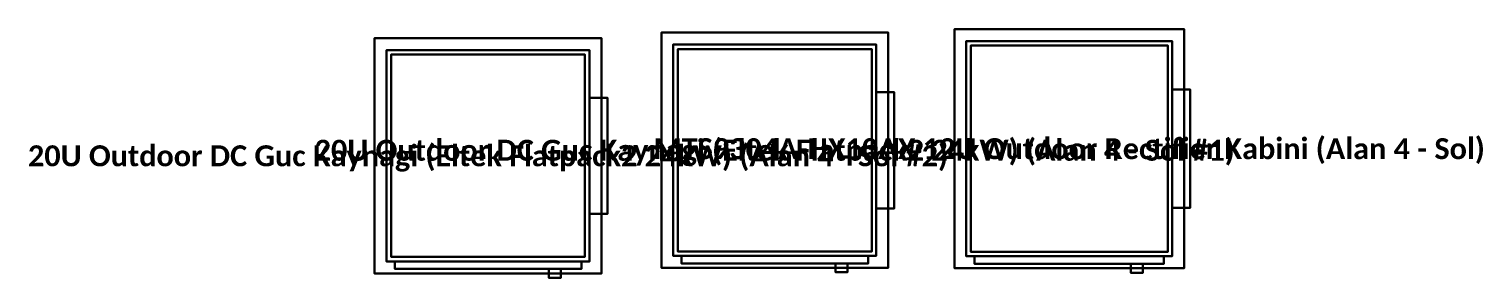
# Model space of a CAD drawing. Header units: millimetres. Extents: x -25000 to 25000, y -60388 to 35000.
# Drawn here: x -22391 to -17518, y -60341 to -59509 of the extents above; entities that cross this region are included whole.
import ezdxf
from ezdxf.enums import TextEntityAlignment as Align

# ---------------------------------------------------------------- set-up
doc = ezdxf.new("R2010")
doc.units = ezdxf.units.MM
doc.layers.add('EKP_RECTIFIER_ELTEK_20U', color=3, linetype='CONTINUOUS')
doc.layers.add('EKP_RECTIFIER_MTS9304A', color=94, linetype='CONTINUOUS')
doc.styles.get("Standard").update_dxf_attribs({"font": 'calibrib.ttf'})

msp = doc.modelspace()

# ---------------------------------------------------------------- linework, layer by layer
at = {"layer": 'EKP_RECTIFIER_ELTEK_20U'}
for p, q in [((-20472.5, -59539.2, 19361), (-21232.5, -59539.2, 19361)), ((-21232.5, -59539.2, 19361), (-21232.5, -60326.2, 19361)), ((-20472.5, -59539.2, 19441), (-21232.5, -59539.2, 19441)), ((-21232.5, -59539.2, 19441), (-21232.5, -60326.2, 19441)), ((-21232.5, -59539.2, 19361), (-21232.5, -59539.2, 19441)), ((-20472.5, -60326.2, 19361), (-20472.5, -59539.2, 19361)), ((-20472.5, -60326.2, 19441), (-20472.5, -59539.2, 19441)), ((-20472.5, -59539.2, 19361), (-20472.5, -59539.2, 19441)), ((-19511.5, -59520.6, 19361), (-20271.5, -59520.6, 19361)), ((-20271.5, -59520.6, 19361), (-20271.5, -60307.6, 19361)), ((-19511.5, -59520.6, 19441), (-20271.5, -59520.6, 19441)), ((-20271.5, -59520.6, 19441), (-20271.5, -60307.6, 19441)), ((-20271.5, -59520.6, 19361), (-20271.5, -59520.6, 19441)), ((-19511.5, -60307.6, 19361), (-19511.5, -59520.6, 19361)), ((-19511.5, -60307.6, 19441), (-19511.5, -59520.6, 19441)), ((-19511.5, -59520.6, 19361), (-19511.5, -59520.6, 19441)), ((-20512.5, -59579.2, 18221), (-21192.5, -59579.2, 18221)), ((-21192.5, -59579.2, 18221), (-21192.5, -60286.2, 18221)), ((-20512.5, -59579.2, 19361), (-21192.5, -59579.2, 19361)), ((-21192.5, -59579.2, 19361), (-21192.5, -60286.2, 19361)), ((-21192.5, -59579.2, 18221), (-21192.5, -59579.2, 19361)), ((-20527.5, -59594.2, 18121), (-21177.5, -59594.2, 18121)), ((-21177.5, -59594.2, 18121), (-21177.5, -60271.2, 18121)), ((-20527.5, -59594.2, 18221), (-21177.5, -59594.2, 18221)), ((-21177.5, -59594.2, 18221), (-21177.5, -60271.2, 18221)), ((-21177.5, -59594.2, 18121), (-21177.5, -59594.2, 18221)), ((-20527.5, -60271.2, 18121), (-20527.5, -59594.2, 18121)), ((-20527.5, -60271.2, 18221), (-20527.5, -59594.2, 18221)), ((-20527.5, -59594.2, 18121), (-20527.5, -59594.2, 18221)), ((-20512.5, -60286.2, 18221), (-20512.5, -59579.2, 18221)), ((-20512.5, -60286.2, 19361), (-20512.5, -59579.2, 19361)), ((-20512.5, -59579.2, 18221), (-20512.5, -59579.2, 19361)), ((-19551.5, -59560.6, 18221), (-20231.5, -59560.6, 18221)), ((-20231.5, -59560.6, 18221), (-20231.5, -60267.6, 18221)), ((-19551.5, -59560.6, 19361), (-20231.5, -59560.6, 19361)), ((-20231.5, -59560.6, 19361), (-20231.5, -60267.6, 19361)), ((-20231.5, -59560.6, 18221), (-20231.5, -59560.6, 19361)), ((-19566.5, -59575.6, 18121), (-20216.5, -59575.6, 18121)), ((-20216.5, -59575.6, 18121), (-20216.5, -60252.6, 18121)), ((-19566.5, -59575.6, 18221), (-20216.5, -59575.6, 18221)), ((-20216.5, -59575.6, 18221), (-20216.5, -60252.6, 18221)), ((-20216.5, -59575.6, 18121), (-20216.5, -59575.6, 18221)), ((-19566.5, -60252.6, 18121), (-19566.5, -59575.6, 18121)), ((-19566.5, -60252.6, 18221), (-19566.5, -59575.6, 18221)), ((-19566.5, -59575.6, 18121), (-19566.5, -59575.6, 18221)), ((-19551.5, -60267.6, 18221), (-19551.5, -59560.6, 18221)), ((-19551.5, -60267.6, 19361), (-19551.5, -59560.6, 19361)), ((-19551.5, -59560.6, 18221), (-19551.5, -59560.6, 19361)), ((-20452.5, -59738.2, 18420.5), (-20512.5, -59738.2, 18420.5)), ((-20512.5, -59738.2, 18420.5), (-20512.5, -60127.1, 18420.5)), ((-20452.5, -59738.2, 19161.5), (-20512.5, -59738.2, 19161.5)), ((-20512.5, -59738.2, 19161.5), (-20512.5, -60127.1, 19161.5)), ((-20512.5, -59738.2, 18420.5), (-20512.5, -59738.2, 19161.5)), ((-20452.5, -60127.1, 18420.5), (-20452.5, -59738.2, 18420.5)), ((-20452.5, -60127.1, 19161.5), (-20452.5, -59738.2, 19161.5)), ((-20452.5, -59738.2, 18420.5), (-20452.5, -59738.2, 19161.5)), ((-19491.5, -59719.7, 18420.5), (-19551.5, -59719.7, 18420.5)), ((-19551.5, -59719.7, 18420.5), (-19551.5, -60108.5, 18420.5)), ((-19491.5, -59719.7, 19161.5), (-19551.5, -59719.7, 19161.5)), ((-19551.5, -59719.7, 19161.5), (-19551.5, -60108.5, 19161.5)), ((-19551.5, -59719.7, 18420.5), (-19551.5, -59719.7, 19161.5)), ((-19491.5, -60108.5, 18420.5), (-19491.5, -59719.7, 18420.5)), ((-19491.5, -60108.5, 19161.5), (-19491.5, -59719.7, 19161.5)), ((-19491.5, -59719.7, 18420.5), (-19491.5, -59719.7, 19161.5)), ((-20512.5, -60127.1, 18420.5), (-20452.5, -60127.1, 18420.5)), ((-20512.5, -60127.1, 19161.5), (-20452.5, -60127.1, 19161.5)), ((-20512.5, -60127.1, 18420.5), (-20512.5, -60127.1, 19161.5)), ((-20452.5, -60127.1, 18420.5), (-20452.5, -60127.1, 19161.5)), ((-19551.5, -60108.5, 18420.5), (-19491.5, -60108.5, 18420.5)), ((-19551.5, -60108.5, 19161.5), (-19491.5, -60108.5, 19161.5)), ((-19551.5, -60108.5, 18420.5), (-19551.5, -60108.5, 19161.5)), ((-19491.5, -60108.5, 18420.5), (-19491.5, -60108.5, 19161.5)), ((-21177.5, -60271.2, 18121), (-20527.5, -60271.2, 18121)), ((-21177.5, -60271.2, 18221), (-20527.5, -60271.2, 18221)), ((-21177.5, -60271.2, 18121), (-21177.5, -60271.2, 18221)), ((-20527.5, -60271.2, 18121), (-20527.5, -60271.2, 18221)), ((-20231.5, -60267.6, 18221), (-19551.5, -60267.6, 18221)), ((-20231.5, -60267.6, 19361), (-19551.5, -60267.6, 19361)), ((-20231.5, -60267.6, 18221), (-20231.5, -60267.6, 19361)), ((-20216.5, -60252.6, 18121), (-19566.5, -60252.6, 18121)), ((-20216.5, -60252.6, 18221), (-19566.5, -60252.6, 18221)), ((-20216.5, -60252.6, 18121), (-20216.5, -60252.6, 18221)), ((-19578.7, -60267.6, 18251), (-20204.3, -60267.6, 18251)), ((-20204.3, -60267.6, 18251), (-20204.3, -60292.6, 18251)), ((-19578.7, -60267.6, 19337), (-20204.3, -60267.6, 19337)), ((-20204.3, -60267.6, 19337), (-20204.3, -60292.6, 19337)), ((-20204.3, -60267.6, 18251), (-20204.3, -60267.6, 19337)), ((-19578.7, -60292.6, 18251), (-19578.7, -60267.6, 18251)), ((-19578.7, -60292.6, 19337), (-19578.7, -60267.6, 19337)), ((-19578.7, -60267.6, 18251), (-19578.7, -60267.6, 19337)), ((-19566.5, -60252.6, 18121), (-19566.5, -60252.6, 18221)), ((-19551.5, -60267.6, 18221), (-19551.5, -60267.6, 19361)), ((-21232.5, -60326.2, 19361), (-20472.5, -60326.2, 19361)), ((-21232.5, -60326.2, 19441), (-20472.5, -60326.2, 19441)), ((-21232.5, -60326.2, 19361), (-21232.5, -60326.2, 19441)), ((-21192.5, -60286.2, 18221), (-20512.5, -60286.2, 18221)), ((-21192.5, -60286.2, 19361), (-20512.5, -60286.2, 19361)), ((-21192.5, -60286.2, 18221), (-21192.5, -60286.2, 19361)), ((-20539.7, -60286.2, 18251), (-21165.3, -60286.2, 18251)), ((-21165.3, -60286.2, 18251), (-21165.3, -60311.2, 18251)), ((-20539.7, -60286.2, 19337), (-21165.3, -60286.2, 19337)), ((-21165.3, -60286.2, 19337), (-21165.3, -60311.2, 19337)), ((-21165.3, -60286.2, 18251), (-21165.3, -60286.2, 19337)), ((-21165.3, -60311.2, 18251), (-20539.7, -60311.2, 18251)), ((-21165.3, -60311.2, 19337), (-20539.7, -60311.2, 19337)), ((-21165.3, -60311.2, 18251), (-21165.3, -60311.2, 19337)), ((-20608.5, -60311.2, 18701), (-20648.5, -60311.2, 18701)), ((-20648.5, -60311.2, 18701), (-20648.5, -60341.2, 18701)), ((-20608.5, -60311.2, 18881), (-20648.5, -60311.2, 18881)), ((-20648.5, -60311.2, 18881), (-20648.5, -60341.2, 18881)), ((-20648.5, -60311.2, 18701), (-20648.5, -60311.2, 18881)), ((-20608.5, -60341.2, 18701), (-20608.5, -60311.2, 18701)), ((-20608.5, -60341.2, 18881), (-20608.5, -60311.2, 18881)), ((-20608.5, -60311.2, 18701), (-20608.5, -60311.2, 18881)), ((-20539.7, -60311.2, 18251), (-20539.7, -60286.2, 18251)), ((-20539.7, -60311.2, 19337), (-20539.7, -60286.2, 19337)), ((-20539.7, -60286.2, 18251), (-20539.7, -60286.2, 19337)), ((-20539.7, -60311.2, 18251), (-20539.7, -60311.2, 19337)), ((-20512.5, -60286.2, 18221), (-20512.5, -60286.2, 19361)), ((-20472.5, -60326.2, 19361), (-20472.5, -60326.2, 19441)), ((-20271.5, -60307.6, 19361), (-19511.5, -60307.6, 19361)), ((-20271.5, -60307.6, 19441), (-19511.5, -60307.6, 19441)), ((-20271.5, -60307.6, 19361), (-20271.5, -60307.6, 19441)), ((-20204.3, -60292.6, 18251), (-19578.7, -60292.6, 18251)), ((-20204.3, -60292.6, 19337), (-19578.7, -60292.6, 19337)), ((-20204.3, -60292.6, 18251), (-20204.3, -60292.6, 19337)), ((-19647.5, -60292.6, 18701), (-19687.5, -60292.6, 18701)), ((-19687.5, -60292.6, 18701), (-19687.5, -60322.6, 18701)), ((-19647.5, -60292.6, 18881), (-19687.5, -60292.6, 18881)), ((-19687.5, -60292.6, 18881), (-19687.5, -60322.6, 18881)), ((-19687.5, -60292.6, 18701), (-19687.5, -60292.6, 18881)), ((-19687.5, -60322.6, 18701), (-19647.5, -60322.6, 18701)), ((-19687.5, -60322.6, 18881), (-19647.5, -60322.6, 18881)), ((-19687.5, -60322.6, 18701), (-19687.5, -60322.6, 18881)), ((-19647.5, -60322.6, 18701), (-19647.5, -60292.6, 18701)), ((-19647.5, -60322.6, 18881), (-19647.5, -60292.6, 18881)), ((-19647.5, -60292.6, 18701), (-19647.5, -60292.6, 18881)), ((-19647.5, -60322.6, 18701), (-19647.5, -60322.6, 18881)), ((-19578.7, -60292.6, 18251), (-19578.7, -60292.6, 19337)), ((-19511.5, -60307.6, 19361), (-19511.5, -60307.6, 19441)), ((-20648.5, -60341.2, 18701), (-20608.5, -60341.2, 18701)), ((-20648.5, -60341.2, 18881), (-20608.5, -60341.2, 18881)), ((-20648.5, -60341.2, 18701), (-20648.5, -60341.2, 18881)), ((-20608.5, -60341.2, 18701), (-20608.5, -60341.2, 18881))]:
    msp.add_line(p, q, dxfattribs=at)
for points in [[(-21232.5, -60326.2, 19361), (-20472.5, -60326.2, 19361), (-20472.5, -59539.2, 19361), (-21232.5, -59539.2, 19361)], [(-21232.5, -60326.2, 19441), (-20472.5, -60326.2, 19441), (-20472.5, -59539.2, 19441), (-21232.5, -59539.2, 19441)], [(-21232.5, -59539.2, 19361), (-20472.5, -59539.2, 19361), (-20472.5, -59539.2, 19441), (-21232.5, -59539.2, 19441)], [(-21232.5, -60326.2, 19361), (-21232.5, -59539.2, 19361), (-21232.5, -59539.2, 19441), (-21232.5, -60326.2, 19441)], [(-20472.5, -60326.2, 19361), (-20472.5, -59539.2, 19361), (-20472.5, -59539.2, 19441), (-20472.5, -60326.2, 19441)], [(-20271.5, -60307.6, 19361), (-19511.5, -60307.6, 19361), (-19511.5, -59520.6, 19361), (-20271.5, -59520.6, 19361)], [(-20271.5, -60307.6, 19441), (-19511.5, -60307.6, 19441), (-19511.5, -59520.6, 19441), (-20271.5, -59520.6, 19441)], [(-20271.5, -59520.6, 19361), (-19511.5, -59520.6, 19361), (-19511.5, -59520.6, 19441), (-20271.5, -59520.6, 19441)], [(-20271.5, -60307.6, 19361), (-20271.5, -59520.6, 19361), (-20271.5, -59520.6, 19441), (-20271.5, -60307.6, 19441)], [(-19511.5, -60307.6, 19361), (-19511.5, -59520.6, 19361), (-19511.5, -59520.6, 19441), (-19511.5, -60307.6, 19441)], [(-21192.5, -60286.2, 18221), (-20512.5, -60286.2, 18221), (-20512.5, -59579.2, 18221), (-21192.5, -59579.2, 18221)], [(-21192.5, -60286.2, 19361), (-20512.5, -60286.2, 19361), (-20512.5, -59579.2, 19361), (-21192.5, -59579.2, 19361)], [(-21192.5, -59579.2, 18221), (-20512.5, -59579.2, 18221), (-20512.5, -59579.2, 19361), (-21192.5, -59579.2, 19361)], [(-21192.5, -60286.2, 18221), (-21192.5, -59579.2, 18221), (-21192.5, -59579.2, 19361), (-21192.5, -60286.2, 19361)], [(-21177.5, -60271.2, 18121), (-20527.5, -60271.2, 18121), (-20527.5, -59594.2, 18121), (-21177.5, -59594.2, 18121)], [(-21177.5, -60271.2, 18221), (-20527.5, -60271.2, 18221), (-20527.5, -59594.2, 18221), (-21177.5, -59594.2, 18221)], [(-21177.5, -59594.2, 18121), (-20527.5, -59594.2, 18121), (-20527.5, -59594.2, 18221), (-21177.5, -59594.2, 18221)], [(-21177.5, -60271.2, 18121), (-21177.5, -59594.2, 18121), (-21177.5, -59594.2, 18221), (-21177.5, -60271.2, 18221)], [(-20527.5, -60271.2, 18121), (-20527.5, -59594.2, 18121), (-20527.5, -59594.2, 18221), (-20527.5, -60271.2, 18221)], [(-20512.5, -60286.2, 18221), (-20512.5, -59579.2, 18221), (-20512.5, -59579.2, 19361), (-20512.5, -60286.2, 19361)], [(-20231.5, -60267.6, 18221), (-19551.5, -60267.6, 18221), (-19551.5, -59560.6, 18221), (-20231.5, -59560.6, 18221)], [(-20231.5, -60267.6, 19361), (-19551.5, -60267.6, 19361), (-19551.5, -59560.6, 19361), (-20231.5, -59560.6, 19361)], [(-20231.5, -59560.6, 18221), (-19551.5, -59560.6, 18221), (-19551.5, -59560.6, 19361), (-20231.5, -59560.6, 19361)], [(-20231.5, -60267.6, 18221), (-20231.5, -59560.6, 18221), (-20231.5, -59560.6, 19361), (-20231.5, -60267.6, 19361)], [(-20216.5, -60252.6, 18121), (-19566.5, -60252.6, 18121), (-19566.5, -59575.6, 18121), (-20216.5, -59575.6, 18121)], [(-20216.5, -60252.6, 18221), (-19566.5, -60252.6, 18221), (-19566.5, -59575.6, 18221), (-20216.5, -59575.6, 18221)], [(-20216.5, -59575.6, 18121), (-19566.5, -59575.6, 18121), (-19566.5, -59575.6, 18221), (-20216.5, -59575.6, 18221)], [(-20216.5, -60252.6, 18121), (-20216.5, -59575.6, 18121), (-20216.5, -59575.6, 18221), (-20216.5, -60252.6, 18221)], [(-19566.5, -60252.6, 18121), (-19566.5, -59575.6, 18121), (-19566.5, -59575.6, 18221), (-19566.5, -60252.6, 18221)], [(-19551.5, -60267.6, 18221), (-19551.5, -59560.6, 18221), (-19551.5, -59560.6, 19361), (-19551.5, -60267.6, 19361)], [(-20512.5, -60127.1, 18420.5), (-20452.5, -60127.1, 18420.5), (-20452.5, -59738.2, 18420.5), (-20512.5, -59738.2, 18420.5)], [(-20512.5, -60127.1, 19161.5), (-20452.5, -60127.1, 19161.5), (-20452.5, -59738.2, 19161.5), (-20512.5, -59738.2, 19161.5)], [(-20512.5, -59738.2, 18420.5), (-20452.5, -59738.2, 18420.5), (-20452.5, -59738.2, 19161.5), (-20512.5, -59738.2, 19161.5)], [(-20512.5, -60127.1, 18420.5), (-20512.5, -59738.2, 18420.5), (-20512.5, -59738.2, 19161.5), (-20512.5, -60127.1, 19161.5)], [(-20452.5, -60127.1, 18420.5), (-20452.5, -59738.2, 18420.5), (-20452.5, -59738.2, 19161.5), (-20452.5, -60127.1, 19161.5)], [(-19551.5, -60108.5, 18420.5), (-19491.5, -60108.5, 18420.5), (-19491.5, -59719.7, 18420.5), (-19551.5, -59719.7, 18420.5)], [(-19551.5, -60108.5, 19161.5), (-19491.5, -60108.5, 19161.5), (-19491.5, -59719.7, 19161.5), (-19551.5, -59719.7, 19161.5)], [(-19551.5, -59719.7, 18420.5), (-19491.5, -59719.7, 18420.5), (-19491.5, -59719.7, 19161.5), (-19551.5, -59719.7, 19161.5)], [(-19551.5, -60108.5, 18420.5), (-19551.5, -59719.7, 18420.5), (-19551.5, -59719.7, 19161.5), (-19551.5, -60108.5, 19161.5)], [(-19491.5, -60108.5, 18420.5), (-19491.5, -59719.7, 18420.5), (-19491.5, -59719.7, 19161.5), (-19491.5, -60108.5, 19161.5)], [(-20512.5, -60127.1, 18420.5), (-20452.5, -60127.1, 18420.5), (-20452.5, -60127.1, 19161.5), (-20512.5, -60127.1, 19161.5)], [(-19551.5, -60108.5, 18420.5), (-19491.5, -60108.5, 18420.5), (-19491.5, -60108.5, 19161.5), (-19551.5, -60108.5, 19161.5)], [(-21177.5, -60271.2, 18121), (-20527.5, -60271.2, 18121), (-20527.5, -60271.2, 18221), (-21177.5, -60271.2, 18221)], [(-20231.5, -60267.6, 18221), (-19551.5, -60267.6, 18221), (-19551.5, -60267.6, 19361), (-20231.5, -60267.6, 19361)], [(-20216.5, -60252.6, 18121), (-19566.5, -60252.6, 18121), (-19566.5, -60252.6, 18221), (-20216.5, -60252.6, 18221)], [(-20204.3, -60292.6, 18251), (-19578.7, -60292.6, 18251), (-19578.7, -60267.6, 18251), (-20204.3, -60267.6, 18251)], [(-20204.3, -60292.6, 19337), (-19578.7, -60292.6, 19337), (-19578.7, -60267.6, 19337), (-20204.3, -60267.6, 19337)], [(-20204.3, -60267.6, 18251), (-19578.7, -60267.6, 18251), (-19578.7, -60267.6, 19337), (-20204.3, -60267.6, 19337)], [(-20204.3, -60292.6, 18251), (-20204.3, -60267.6, 18251), (-20204.3, -60267.6, 19337), (-20204.3, -60292.6, 19337)], [(-19578.7, -60292.6, 18251), (-19578.7, -60267.6, 18251), (-19578.7, -60267.6, 19337), (-19578.7, -60292.6, 19337)], [(-21232.5, -60326.2, 19361), (-20472.5, -60326.2, 19361), (-20472.5, -60326.2, 19441), (-21232.5, -60326.2, 19441)], [(-21192.5, -60286.2, 18221), (-20512.5, -60286.2, 18221), (-20512.5, -60286.2, 19361), (-21192.5, -60286.2, 19361)], [(-21165.3, -60311.2, 18251), (-20539.7, -60311.2, 18251), (-20539.7, -60286.2, 18251), (-21165.3, -60286.2, 18251)], [(-21165.3, -60311.2, 19337), (-20539.7, -60311.2, 19337), (-20539.7, -60286.2, 19337), (-21165.3, -60286.2, 19337)], [(-21165.3, -60286.2, 18251), (-20539.7, -60286.2, 18251), (-20539.7, -60286.2, 19337), (-21165.3, -60286.2, 19337)], [(-21165.3, -60311.2, 18251), (-21165.3, -60286.2, 18251), (-21165.3, -60286.2, 19337), (-21165.3, -60311.2, 19337)], [(-21165.3, -60311.2, 18251), (-20539.7, -60311.2, 18251), (-20539.7, -60311.2, 19337), (-21165.3, -60311.2, 19337)], [(-20648.5, -60341.2, 18701), (-20608.5, -60341.2, 18701), (-20608.5, -60311.2, 18701), (-20648.5, -60311.2, 18701)], [(-20648.5, -60341.2, 18881), (-20608.5, -60341.2, 18881), (-20608.5, -60311.2, 18881), (-20648.5, -60311.2, 18881)], [(-20648.5, -60311.2, 18701), (-20608.5, -60311.2, 18701), (-20608.5, -60311.2, 18881), (-20648.5, -60311.2, 18881)], [(-20648.5, -60341.2, 18701), (-20648.5, -60311.2, 18701), (-20648.5, -60311.2, 18881), (-20648.5, -60341.2, 18881)], [(-20608.5, -60341.2, 18701), (-20608.5, -60311.2, 18701), (-20608.5, -60311.2, 18881), (-20608.5, -60341.2, 18881)], [(-20539.7, -60311.2, 18251), (-20539.7, -60286.2, 18251), (-20539.7, -60286.2, 19337), (-20539.7, -60311.2, 19337)], [(-20271.5, -60307.6, 19361), (-19511.5, -60307.6, 19361), (-19511.5, -60307.6, 19441), (-20271.5, -60307.6, 19441)], [(-20204.3, -60292.6, 18251), (-19578.7, -60292.6, 18251), (-19578.7, -60292.6, 19337), (-20204.3, -60292.6, 19337)], [(-19687.5, -60322.6, 18701), (-19647.5, -60322.6, 18701), (-19647.5, -60292.6, 18701), (-19687.5, -60292.6, 18701)], [(-19687.5, -60322.6, 18881), (-19647.5, -60322.6, 18881), (-19647.5, -60292.6, 18881), (-19687.5, -60292.6, 18881)], [(-19687.5, -60292.6, 18701), (-19647.5, -60292.6, 18701), (-19647.5, -60292.6, 18881), (-19687.5, -60292.6, 18881)], [(-19687.5, -60322.6, 18701), (-19687.5, -60292.6, 18701), (-19687.5, -60292.6, 18881), (-19687.5, -60322.6, 18881)], [(-19687.5, -60322.6, 18701), (-19647.5, -60322.6, 18701), (-19647.5, -60322.6, 18881), (-19687.5, -60322.6, 18881)], [(-19647.5, -60322.6, 18701), (-19647.5, -60292.6, 18701), (-19647.5, -60292.6, 18881), (-19647.5, -60322.6, 18881)], [(-20648.5, -60341.2, 18701), (-20608.5, -60341.2, 18701), (-20608.5, -60341.2, 18881), (-20648.5, -60341.2, 18881)]]:
    msp.add_3dface(points, dxfattribs=at)
at = {"layer": 'EKP_RECTIFIER_MTS9304A'}
for p, q in [((-18519.4, -59508.8, 19291), (-19289.4, -59508.8, 19291)), ((-19289.4, -59508.8, 19291), (-19289.4, -60308.8, 19291)), ((-18519.4, -59508.8, 19371), (-19289.4, -59508.8, 19371)), ((-19289.4, -59508.8, 19371), (-19289.4, -60308.8, 19371)), ((-19289.4, -59508.8, 19291), (-19289.4, -59508.8, 19371)), ((-18559.4, -59548.8, 18221), (-19249.4, -59548.8, 18221)), ((-19249.4, -59548.8, 18221), (-19249.4, -60268.8, 18221)), ((-18559.4, -59548.8, 19291), (-19249.4, -59548.8, 19291)), ((-19249.4, -59548.8, 19291), (-19249.4, -60268.8, 19291)), ((-19249.4, -59548.8, 18221), (-19249.4, -59548.8, 19291)), ((-18559.4, -60268.8, 18221), (-18559.4, -59548.8, 18221)), ((-18559.4, -60268.8, 19291), (-18559.4, -59548.8, 19291)), ((-18559.4, -59548.8, 18221), (-18559.4, -59548.8, 19291)), ((-18519.4, -60308.8, 19291), (-18519.4, -59508.8, 19291)), ((-18519.4, -60308.8, 19371), (-18519.4, -59508.8, 19371)), ((-18519.4, -59508.8, 19291), (-18519.4, -59508.8, 19371)), ((-18574.4, -59563.8, 18121), (-19234.4, -59563.8, 18121)), ((-19234.4, -59563.8, 18121), (-19234.4, -60253.8, 18121)), ((-18574.4, -59563.8, 18221), (-19234.4, -59563.8, 18221)), ((-19234.4, -59563.8, 18221), (-19234.4, -60253.8, 18221)), ((-19234.4, -59563.8, 18121), (-19234.4, -59563.8, 18221)), ((-18574.4, -60253.8, 18121), (-18574.4, -59563.8, 18121)), ((-18574.4, -60253.8, 18221), (-18574.4, -59563.8, 18221)), ((-18574.4, -59563.8, 18121), (-18574.4, -59563.8, 18221)), ((-18499.4, -59710.8, 18408.2), (-18559.4, -59710.8, 18408.2)), ((-18559.4, -59710.8, 18408.2), (-18559.4, -60106.8, 18408.2)), ((-18499.4, -59710.8, 19103.7), (-18559.4, -59710.8, 19103.7)), ((-18559.4, -59710.8, 19103.7), (-18559.4, -60106.8, 19103.7)), ((-18559.4, -59710.8, 18408.2), (-18559.4, -59710.8, 19103.7)), ((-18499.4, -60106.8, 18408.2), (-18499.4, -59710.8, 18408.2)), ((-18499.4, -60106.8, 19103.7), (-18499.4, -59710.8, 19103.7)), ((-18499.4, -59710.8, 18408.2), (-18499.4, -59710.8, 19103.7)), ((-18559.4, -60106.8, 18408.2), (-18499.4, -60106.8, 18408.2)), ((-18559.4, -60106.8, 19103.7), (-18499.4, -60106.8, 19103.7)), ((-18559.4, -60106.8, 18408.2), (-18559.4, -60106.8, 19103.7)), ((-18499.4, -60106.8, 18408.2), (-18499.4, -60106.8, 19103.7)), ((-19249.4, -60268.8, 18221), (-18559.4, -60268.8, 18221)), ((-19249.4, -60268.8, 19291), (-18559.4, -60268.8, 19291)), ((-19249.4, -60268.8, 18221), (-19249.4, -60268.8, 19291)), ((-19234.4, -60253.8, 18121), (-18574.4, -60253.8, 18121)), ((-19234.4, -60253.8, 18221), (-18574.4, -60253.8, 18221)), ((-19234.4, -60253.8, 18121), (-19234.4, -60253.8, 18221)), ((-18587, -60268.8, 18251), (-19221.8, -60268.8, 18251)), ((-19221.8, -60268.8, 18251), (-19221.8, -60293.8, 18251)), ((-18587, -60268.8, 19267), (-19221.8, -60268.8, 19267)), ((-19221.8, -60268.8, 19267), (-19221.8, -60293.8, 19267)), ((-19221.8, -60268.8, 18251), (-19221.8, -60268.8, 19267)), ((-18587, -60293.8, 18251), (-18587, -60268.8, 18251)), ((-18587, -60293.8, 19267), (-18587, -60268.8, 19267)), ((-18587, -60268.8, 18251), (-18587, -60268.8, 19267)), ((-18574.4, -60253.8, 18121), (-18574.4, -60253.8, 18221)), ((-18559.4, -60268.8, 18221), (-18559.4, -60268.8, 19291)), ((-19289.4, -60308.8, 19291), (-18519.4, -60308.8, 19291)), ((-19289.4, -60308.8, 19371), (-18519.4, -60308.8, 19371)), ((-19289.4, -60308.8, 19291), (-19289.4, -60308.8, 19371)), ((-19221.8, -60293.8, 18251), (-18587, -60293.8, 18251)), ((-19221.8, -60293.8, 19267), (-18587, -60293.8, 19267)), ((-19221.8, -60293.8, 18251), (-19221.8, -60293.8, 19267)), ((-18657.4, -60293.8, 18666), (-18697.4, -60293.8, 18666)), ((-18697.4, -60293.8, 18666), (-18697.4, -60323.8, 18666)), ((-18657.4, -60293.8, 18846), (-18697.4, -60293.8, 18846)), ((-18697.4, -60293.8, 18846), (-18697.4, -60323.8, 18846)), ((-18697.4, -60293.8, 18666), (-18697.4, -60293.8, 18846)), ((-18697.4, -60323.8, 18666), (-18657.4, -60323.8, 18666)), ((-18697.4, -60323.8, 18846), (-18657.4, -60323.8, 18846)), ((-18697.4, -60323.8, 18666), (-18697.4, -60323.8, 18846)), ((-18657.4, -60323.8, 18666), (-18657.4, -60293.8, 18666)), ((-18657.4, -60323.8, 18846), (-18657.4, -60293.8, 18846)), ((-18657.4, -60293.8, 18666), (-18657.4, -60293.8, 18846)), ((-18657.4, -60323.8, 18666), (-18657.4, -60323.8, 18846)), ((-18587, -60293.8, 18251), (-18587, -60293.8, 19267)), ((-18519.4, -60308.8, 19291), (-18519.4, -60308.8, 19371))]:
    msp.add_line(p, q, dxfattribs=at)
for points in [[(-19289.4, -60308.8, 19291), (-18519.4, -60308.8, 19291), (-18519.4, -59508.8, 19291), (-19289.4, -59508.8, 19291)], [(-19289.4, -60308.8, 19371), (-18519.4, -60308.8, 19371), (-18519.4, -59508.8, 19371), (-19289.4, -59508.8, 19371)], [(-19289.4, -59508.8, 19291), (-18519.4, -59508.8, 19291), (-18519.4, -59508.8, 19371), (-19289.4, -59508.8, 19371)], [(-19289.4, -60308.8, 19291), (-19289.4, -59508.8, 19291), (-19289.4, -59508.8, 19371), (-19289.4, -60308.8, 19371)], [(-19249.4, -60268.8, 18221), (-18559.4, -60268.8, 18221), (-18559.4, -59548.8, 18221), (-19249.4, -59548.8, 18221)], [(-19249.4, -60268.8, 19291), (-18559.4, -60268.8, 19291), (-18559.4, -59548.8, 19291), (-19249.4, -59548.8, 19291)], [(-19249.4, -59548.8, 18221), (-18559.4, -59548.8, 18221), (-18559.4, -59548.8, 19291), (-19249.4, -59548.8, 19291)], [(-19249.4, -60268.8, 18221), (-19249.4, -59548.8, 18221), (-19249.4, -59548.8, 19291), (-19249.4, -60268.8, 19291)], [(-18559.4, -60268.8, 18221), (-18559.4, -59548.8, 18221), (-18559.4, -59548.8, 19291), (-18559.4, -60268.8, 19291)], [(-18519.4, -60308.8, 19291), (-18519.4, -59508.8, 19291), (-18519.4, -59508.8, 19371), (-18519.4, -60308.8, 19371)], [(-19234.4, -60253.8, 18121), (-18574.4, -60253.8, 18121), (-18574.4, -59563.8, 18121), (-19234.4, -59563.8, 18121)], [(-19234.4, -60253.8, 18221), (-18574.4, -60253.8, 18221), (-18574.4, -59563.8, 18221), (-19234.4, -59563.8, 18221)], [(-19234.4, -59563.8, 18121), (-18574.4, -59563.8, 18121), (-18574.4, -59563.8, 18221), (-19234.4, -59563.8, 18221)], [(-19234.4, -60253.8, 18121), (-19234.4, -59563.8, 18121), (-19234.4, -59563.8, 18221), (-19234.4, -60253.8, 18221)], [(-18574.4, -60253.8, 18121), (-18574.4, -59563.8, 18121), (-18574.4, -59563.8, 18221), (-18574.4, -60253.8, 18221)], [(-18559.4, -60106.8, 18408.2), (-18499.4, -60106.8, 18408.2), (-18499.4, -59710.8, 18408.2), (-18559.4, -59710.8, 18408.2)], [(-18559.4, -60106.8, 19103.7), (-18499.4, -60106.8, 19103.7), (-18499.4, -59710.8, 19103.7), (-18559.4, -59710.8, 19103.7)], [(-18559.4, -59710.8, 18408.2), (-18499.4, -59710.8, 18408.2), (-18499.4, -59710.8, 19103.7), (-18559.4, -59710.8, 19103.7)], [(-18559.4, -60106.8, 18408.2), (-18559.4, -59710.8, 18408.2), (-18559.4, -59710.8, 19103.7), (-18559.4, -60106.8, 19103.7)], [(-18499.4, -60106.8, 18408.2), (-18499.4, -59710.8, 18408.2), (-18499.4, -59710.8, 19103.7), (-18499.4, -60106.8, 19103.7)], [(-18559.4, -60106.8, 18408.2), (-18499.4, -60106.8, 18408.2), (-18499.4, -60106.8, 19103.7), (-18559.4, -60106.8, 19103.7)], [(-19249.4, -60268.8, 18221), (-18559.4, -60268.8, 18221), (-18559.4, -60268.8, 19291), (-19249.4, -60268.8, 19291)], [(-19234.4, -60253.8, 18121), (-18574.4, -60253.8, 18121), (-18574.4, -60253.8, 18221), (-19234.4, -60253.8, 18221)], [(-19221.8, -60293.8, 18251), (-18587, -60293.8, 18251), (-18587, -60268.8, 18251), (-19221.8, -60268.8, 18251)], [(-19221.8, -60293.8, 19267), (-18587, -60293.8, 19267), (-18587, -60268.8, 19267), (-19221.8, -60268.8, 19267)], [(-19221.8, -60268.8, 18251), (-18587, -60268.8, 18251), (-18587, -60268.8, 19267), (-19221.8, -60268.8, 19267)], [(-19221.8, -60293.8, 18251), (-19221.8, -60268.8, 18251), (-19221.8, -60268.8, 19267), (-19221.8, -60293.8, 19267)], [(-18587, -60293.8, 18251), (-18587, -60268.8, 18251), (-18587, -60268.8, 19267), (-18587, -60293.8, 19267)], [(-19289.4, -60308.8, 19291), (-18519.4, -60308.8, 19291), (-18519.4, -60308.8, 19371), (-19289.4, -60308.8, 19371)], [(-19221.8, -60293.8, 18251), (-18587, -60293.8, 18251), (-18587, -60293.8, 19267), (-19221.8, -60293.8, 19267)], [(-18697.4, -60323.8, 18666), (-18657.4, -60323.8, 18666), (-18657.4, -60293.8, 18666), (-18697.4, -60293.8, 18666)], [(-18697.4, -60323.8, 18846), (-18657.4, -60323.8, 18846), (-18657.4, -60293.8, 18846), (-18697.4, -60293.8, 18846)], [(-18697.4, -60293.8, 18666), (-18657.4, -60293.8, 18666), (-18657.4, -60293.8, 18846), (-18697.4, -60293.8, 18846)], [(-18697.4, -60323.8, 18666), (-18697.4, -60293.8, 18666), (-18697.4, -60293.8, 18846), (-18697.4, -60323.8, 18846)], [(-18697.4, -60323.8, 18666), (-18657.4, -60323.8, 18666), (-18657.4, -60323.8, 18846), (-18697.4, -60323.8, 18846)], [(-18657.4, -60323.8, 18666), (-18657.4, -60293.8, 18666), (-18657.4, -60293.8, 18846), (-18657.4, -60323.8, 18846)]]:
    msp.add_3dface(points, dxfattribs=at)

# ---------------------------------------------------------------- texts
at = {"layer": 'EKP_RECTIFIER_ELTEK_20U'}
for s, p in [('20U Outdoor DC Guc Kaynagi (Eltek Flatpack2 24kW) (Alan 4 - Sol #2)', (-20852.5, -59932.7)), ('20U Outdoor DC Guc Kaynagi (Eltek Flatpack2 24kW) (Alan 4 - Sol #1)', (-19891.5, -59914.1))]:
    msp.add_text(s, height=70, dxfattribs=at).set_placement(p, align=Align.MIDDLE_CENTER)
at = {"layer": 'EKP_RECTIFIER_MTS9304A'}
msp.add_text('MTS9304A-HX10AX 12U Outdoor Rectifier Kabini (Alan 4 - Sol)', height=70, dxfattribs=at).set_placement((-18904.4, -59908.8), align=Align.MIDDLE_CENTER)

doc.saveas('drawing.dxf')
